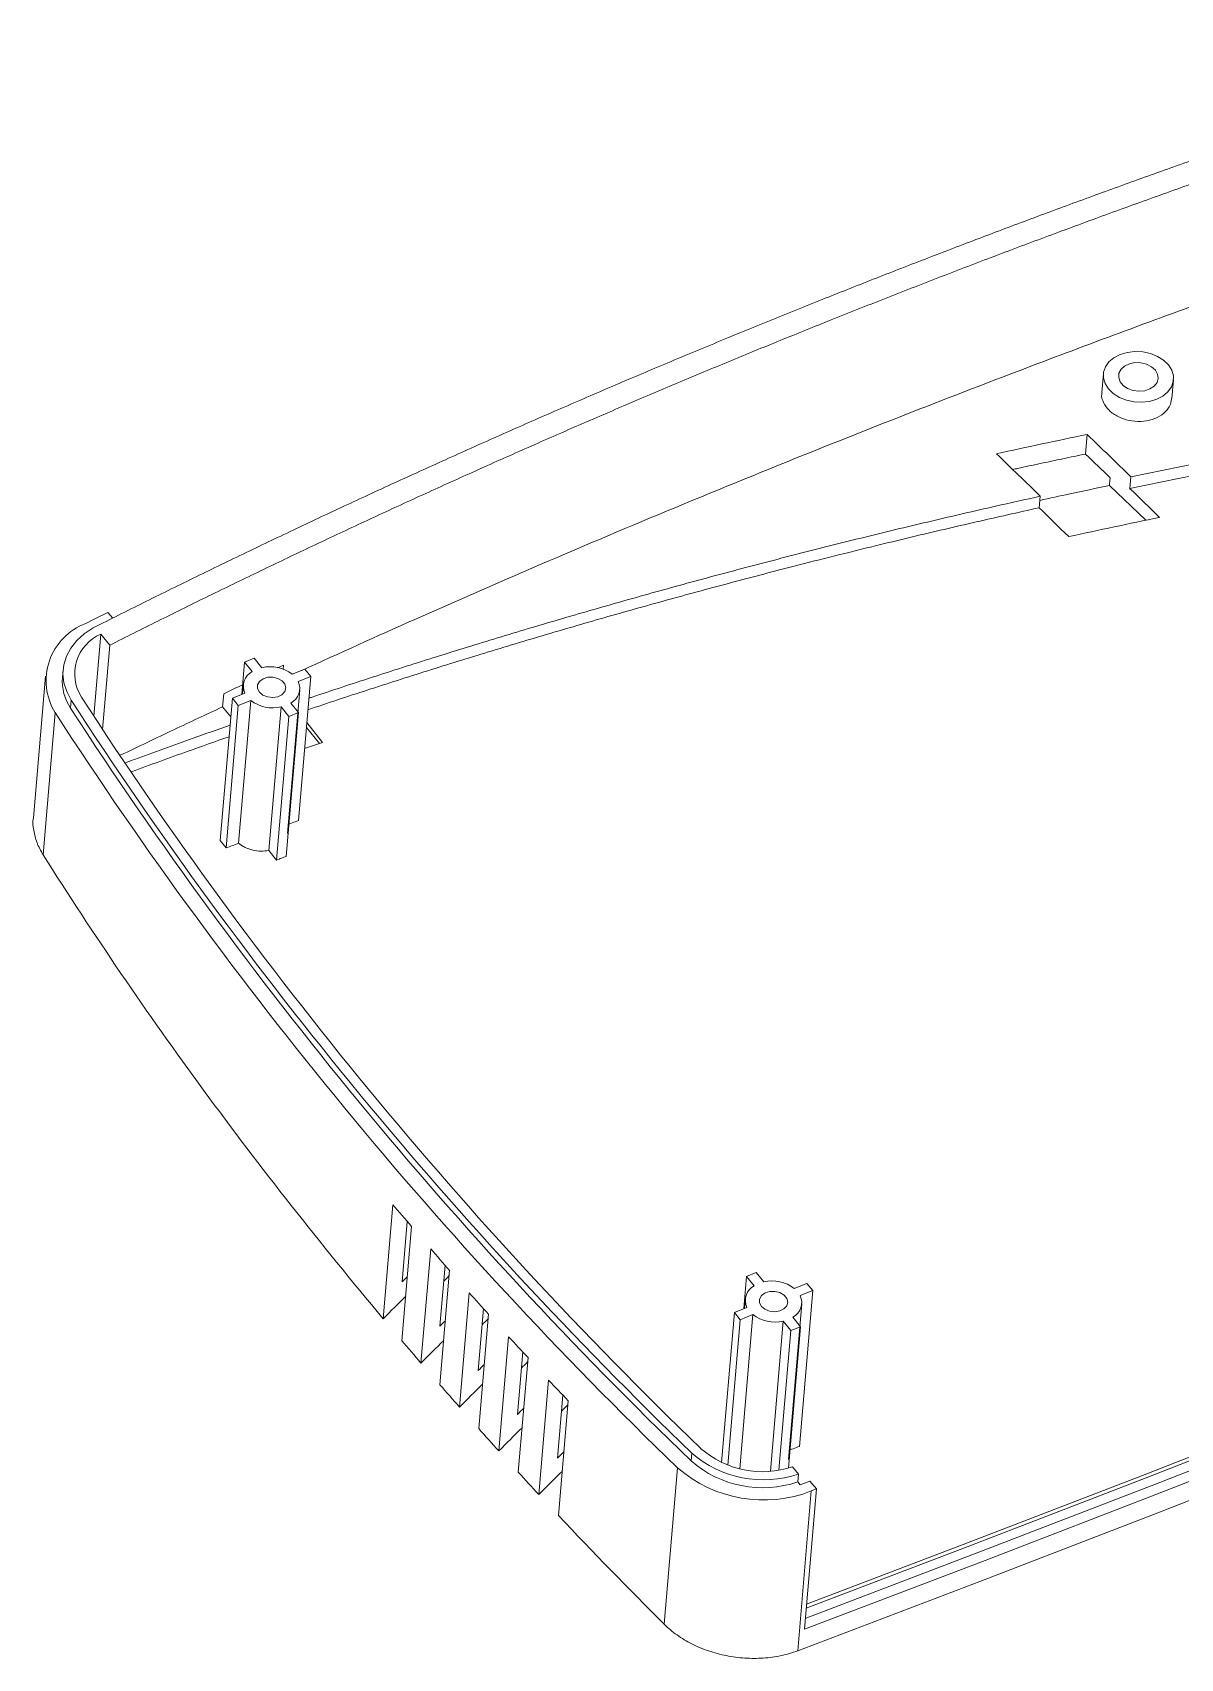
# Model space of a CAD drawing. Header units: inches. Extents: x 2104 to 4068, y 410 to 823.
# Drawn here: x 2521.4 to 2572, y 519.1 to 590.8 of the extents above; entities that cross this region are included whole.
import ezdxf

# ---------------------------------------------------------------- set-up
doc = ezdxf.new("R2010")
doc.units = ezdxf.units.IN

msp = doc.modelspace()

# ---------------------------------------------------------------- linework, layer by layer
at = {"color": 7, "linetype": 'Continuous', "lineweight": 15}
for p, q in [((2568.575, 575.724), (2568.505, 574.904)), ((2571.594, 574.639), (2571.664, 575.46)), ((2571.554, 574.445), (2571.572, 574.641)), ((2567.866, 573.054), (2567.793, 572.19)), ((2568.848, 570.801), (2570.452, 569.274)), ((2569.788, 571.187), (2569.734, 570.677)), ((2565.743, 569.822), (2565.796, 570.332)), ((2524.929, 564.953), (2524.717, 565.212)), ((2524.4, 564.251), (2524.092, 560.636)), ((2524.4, 564.251), (2524.798, 563.764)), ((2524.48, 560.041), (2524.798, 563.764)), ((2522.742, 562.684), (2522.712, 562.338)), ((2530.617, 561.593), (2530.738, 563.016)), ((2531.164, 563.187), (2530.738, 563.016)), ((2530.738, 563.016), (2531.076, 562.602)), ((2531.502, 562.772), (2531.164, 563.187)), ((2532.191, 562.76), (2532.458, 562.887)), ((2532.458, 562.887), (2532.442, 562.707)), ((2533.394, 562.706), (2532.84, 562.484)), ((2533.654, 562.388), (2533.394, 562.706)), ((2521.965, 562.402), (2521.432, 556.149)), ((2530.681, 562.013), (2530.646, 561.605)), ((2533.1, 562.166), (2533.654, 562.388)), ((2533.113, 556.036), (2533.654, 562.388)), ((2523.098, 561.34), (2523.069, 560.994)), ((2529.664, 555.149), (2530.199, 561.426)), ((2529.82, 561.618), (2529.771, 561.047)), ((2530.753, 561.648), (2530.199, 561.426)), ((2530.199, 561.426), (2530.459, 561.107)), ((2530.459, 561.107), (2531.013, 561.329)), ((2530.477, 555.034), (2531.013, 561.329)), ((2532.631, 555.459), (2533.172, 561.801)), ((2522.393, 560.789), (2521.859, 554.529)), ((2530.129, 560.6), (2529.771, 561.047)), ((2529.924, 554.824), (2530.459, 561.107)), ((2531.812, 554.716), (2532.351, 561.041)), ((2532.15, 554.294), (2532.689, 560.627)), ((2532.351, 561.041), (2532.689, 560.627)), ((2532.575, 554.455), (2533.115, 560.797)), ((2532.689, 560.627), (2533.115, 560.797)), ((2533.115, 560.797), (2532.777, 561.212)), ((2533.462, 560.132), (2534.035, 559.43)), ((2533.48, 560.349), (2534.177, 559.478)), ((2529.924, 554.824), (2529.664, 555.149)), ((2532.15, 554.294), (2531.812, 554.716)), ((2537.275, 539.098), (2536.847, 534.074)), ((2537.908, 538.364), (2537.681, 535.697)), ((2537.669, 533.101), (2538.099, 538.144)), ((2538.938, 537.148), (2538.51, 532.12)), ((2539.57, 536.435), (2539.34, 533.739)), ((2539.344, 531.158), (2539.774, 536.206)), ((2552.734, 534.516), (2552.855, 535.939)), ((2553.281, 536.11), (2552.855, 535.939)), ((2552.855, 535.939), (2553.194, 535.525)), ((2553.62, 535.695), (2553.281, 536.11)), ((2555.511, 535.629), (2554.957, 535.407)), ((2555.771, 535.311), (2555.511, 535.629)), ((2540.636, 535.208), (2540.207, 530.177)), ((2552.799, 534.936), (2552.764, 534.528)), ((2554.705, 527.869), (2555.289, 534.724)), ((2555.186, 528.446), (2555.771, 535.311)), ((2555.217, 535.089), (2555.771, 535.311)), ((2541.266, 534.516), (2541.034, 531.791)), ((2541.053, 529.226), (2541.483, 534.278)), ((2551.753, 527.735), (2552.317, 534.349)), ((2552.03, 527.619), (2552.577, 534.03)), ((2552.871, 534.571), (2552.317, 534.349)), ((2552.317, 534.349), (2552.577, 534.03)), ((2552.552, 527.46), (2553.131, 534.252)), ((2552.577, 534.03), (2553.131, 534.252)), ((2555.233, 533.72), (2554.894, 534.135)), ((2553.905, 527.353), (2554.468, 533.964)), ((2554.282, 527.398), (2554.807, 533.55)), ((2554.468, 533.964), (2554.807, 533.55)), ((2554.702, 527.49), (2555.233, 533.72)), ((2554.807, 533.55), (2555.233, 533.72)), ((2542.367, 533.28), (2541.938, 528.245)), ((2542.995, 532.606), (2542.761, 529.856)), ((2542.795, 527.306), (2543.226, 532.361)), ((2544.132, 531.363), (2543.702, 526.324)), ((2544.758, 530.708), (2544.521, 527.932)), ((2544.571, 525.396), (2545.002, 530.455)), ((2550.438, 528.152), (2550.409, 527.806)), ((2549.23, 520.601), (2549.818, 527.498)), ((2554.878, 527.544), (2555.139, 527.224)), ((2555.109, 526.879), (2555.139, 527.224)), ((2555.217, 526.747), (2555.109, 526.879)), ((2555.643, 526.917), (2555.217, 526.747)), ((2555.643, 526.917), (2555.93, 526.567)), ((2555.708, 526.478), (2555.107, 519.435)), ((2555.403, 520.383), (2555.93, 526.567)), ((2555.93, 526.567), (2555.708, 526.478))]:
    msp.add_line(p, q, dxfattribs=at)
at = {"color": 7, "linetype": 'Continuous', "lineweight": 15, "flags": 128}
for points in [[(2571.44, 576.121), (2571.227, 576.328), (2570.959, 576.497), (2570.649, 576.621), (2570.312, 576.694), (2569.965, 576.711), (2569.627, 576.673), (2569.313, 576.58), (2569.039, 576.437), (2568.82, 576.252), (2568.665, 576.034), (2568.584, 575.794), (2568.58, 575.544), (2568.653, 575.296), (2568.799, 575.063), (2569.012, 574.856), (2569.28, 574.687), (2569.59, 574.563), (2569.927, 574.49), (2570.273, 574.473), (2570.612, 574.511), (2570.926, 574.604), (2571.2, 574.747), (2571.419, 574.932), (2571.573, 575.15), (2571.655, 575.39), (2571.659, 575.64), (2571.586, 575.888), (2571.44, 576.121)], [(2570.865, 575.891), (2570.697, 576.042), (2570.479, 576.153), (2570.228, 576.214), (2569.968, 576.22), (2569.721, 576.17), (2569.51, 576.069), (2569.352, 575.925), (2569.263, 575.752), (2569.25, 575.565), (2569.314, 575.38), (2569.45, 575.214), (2569.645, 575.081), (2569.883, 574.994), (2570.141, 574.96), (2570.397, 574.982), (2570.629, 575.058), (2570.816, 575.182), (2570.94, 575.342), (2570.992, 575.525), (2570.966, 575.713), (2570.865, 575.891)], [(2568.841, 570.8), (2568.85, 570.882), (2568.863, 571.009), (2568.877, 571.137)], [(2524.717, 565.212), (2524.595, 565.151), (2524.473, 565.09), (2524.352, 565.029), (2524.23, 564.968), (2524.109, 564.907), (2523.987, 564.846), (2523.865, 564.785), (2523.744, 564.723)], [(2524.504, 564.745), (2524.062, 564.531), (2523.672, 564.271), (2523.341, 563.971), (2523.077, 563.636), (2522.886, 563.274), (2522.771, 562.893), (2522.735, 562.501), (2522.778, 562.105), (2522.9, 561.716), (2523.098, 561.34)], [(2531.394, 561.693), (2531.313, 561.852), (2531.314, 562.017), (2531.398, 562.168), (2531.554, 562.284), (2531.759, 562.348), (2531.988, 562.353), (2532.208, 562.298), (2532.39, 562.19), (2532.51, 562.043), (2532.55, 561.879), (2532.507, 561.718), (2532.385, 561.582), (2532.201, 561.491), (2531.98, 561.455), (2531.752, 561.481), (2531.548, 561.564), (2531.394, 561.693)], [(2533.113, 556.036), (2533.043, 556.01), (2532.974, 555.983), (2532.905, 555.957), (2532.836, 555.931), (2532.767, 555.904), (2532.698, 555.878), (2532.666, 555.866)], [(2530.477, 555.034), (2530.408, 555.008), (2530.338, 554.982), (2530.269, 554.955), (2530.2, 554.929), (2530.131, 554.903), (2530.062, 554.877), (2529.993, 554.851), (2529.924, 554.824)], [(2532.575, 554.455), (2532.522, 554.435), (2532.468, 554.415), (2532.415, 554.395), (2532.362, 554.374), (2532.309, 554.354), (2532.256, 554.334), (2532.203, 554.314), (2532.15, 554.294)], [(2619.067, 546.988), (2610.961, 543.574), (2602.858, 540.208), (2594.758, 536.891), (2586.662, 533.623), (2578.57, 530.403), (2570.483, 527.233), (2562.4, 524.112), (2555.496, 521.483)], [(2619.008, 546.347), (2611.009, 542.98), (2603.013, 539.66), (2595.019, 536.388), (2587.03, 533.163), (2579.044, 529.985), (2571.064, 526.856), (2563.088, 523.774), (2555.443, 520.864)], [(2619.056, 546.821), (2610.949, 543.406), (2602.844, 540.04), (2594.742, 536.722), (2586.645, 533.453), (2578.551, 530.233), (2570.462, 527.062), (2562.379, 523.94), (2555.482, 521.314)], [(2555.403, 520.383), (2563.373, 523.417), (2571.349, 526.499), (2579.33, 529.628), (2587.316, 532.806), (2595.305, 536.031), (2603.298, 539.303), (2611.295, 542.623), (2619.294, 545.99)], [(2555.107, 519.435), (2563.133, 522.489), (2571.165, 525.591), (2579.201, 528.742), (2587.242, 531.942), (2595.287, 535.189), (2603.336, 538.485), (2611.388, 541.829), (2619.442, 545.22)], [(2553.512, 534.616), (2553.43, 534.775), (2553.431, 534.94), (2553.516, 535.091), (2553.671, 535.207), (2553.877, 535.271), (2554.105, 535.276), (2554.325, 535.221), (2554.508, 535.113), (2554.627, 534.966), (2554.668, 534.802), (2554.624, 534.641), (2554.503, 534.505), (2554.319, 534.414), (2554.098, 534.378), (2553.87, 534.404), (2553.665, 534.487), (2553.512, 534.616)], [(2555.186, 528.446), (2555.117, 528.42), (2555.048, 528.394), (2554.979, 528.367), (2554.91, 528.341), (2554.841, 528.315), (2554.772, 528.288), (2554.74, 528.276)]]:
    msp.add_lwpolyline(points, dxfattribs=at)
at = {"color": 7, "linetype": 'Continuous', "lineweight": 15}
for centre, radius, start, end in [((2524.69, 562.199), 2.696, 110.54911, 211.53992), ((2525.165, 562.499), 1.912, 113.59375, 212.31241), ((2531.861, 561.192), 1.621, 52.87045, 102.81075), ((2524.837, 562.183), 2.13, 175.81421, 213.90747), ((2531.412, 561.956), 0.727, 117.48229, 205.09069), ((2532.441, 561.857), 0.727, 297.48229, 25.09069), ((2681.008, 663.569), 188.112, 212.91859, 226.04414), ((2681.133, 663.495), 187.724, 212.91859, 226.04414), ((2531.992, 562.621), 1.621, 232.87045, 282.81075), ((2680.791, 663.335), 188.694, 212.91859, 226.04414), ((2680.978, 663.223), 188.112, 212.91859, 226.04414), ((2683.67, 664.806), 192.961, 220.65225, 221.02666), ((2685.501, 666.377), 195.4, 221.40372, 221.77308), ((2553.529, 534.879), 0.727, 117.48229, 205.09069), ((2553.979, 534.115), 1.621, 52.87045, 102.81075), ((2687.334, 667.992), 197.869, 222.14979, 222.51424), ((2554.559, 534.78), 0.727, 297.48229, 25.09069), ((2554.109, 535.544), 1.621, 232.87045, 282.81075), ((2689.167, 669.649), 200.367, 222.89047, 223.25014), ((2690.998, 671.348), 202.893, 223.62581, 223.98082), ((2553.562, 531.468), 4.139, 228.73502, 288.53515), ((2553.563, 531.415), 4.793, 228.85251, 288.82904), ((2553.592, 531.761), 4.793, 228.85251, 288.82904), ((2553.603, 531.838), 5.759, 228.9056, 291.43865)]:
    msp.add_arc(centre, radius, start, end, dxfattribs=at)
for centre, major_axis, ratio, start_param, end_param in [((3526.757, 611.311), (6590.789, -6335.177), 0.075906, 4.639604, 4.639898), ((3544.261, 589.997), (6593.758, -6338.031), 0.075906, 4.636383, 4.636677), ((3527.681, 610.432), (6597.267, -6341.404), 0.075906, 4.639596, 4.639761), ((3527.311, 610.783), (6594.676, -6338.913), 0.075906, 4.639891, 4.640093), ((3544.815, 589.469), (6597.645, -6341.767), 0.075906, 4.636672, 4.636872), ((2632.666, 1436.47), (677.24, 1168.538), 0.346029, 4.053424, 4.053717), ((2633.466, 1435.49), (677.254, 1168.562), 0.346029, 4.054741, 4.055053), ((2632.66, 1436.464), (677.905, 1169.684), 0.346029, 4.052486, 4.05375), ((2635.076, 1433.518), (677.283, 1168.612), 0.346029, 4.054854, 4.055186), ((2634.277, 1434.497), (677.269, 1168.587), 0.346029, 4.053492, 4.053804), ((2634.27, 1434.491), (677.933, 1169.734), 0.346029, 4.052559, 4.053836), ((2635.897, 1432.512), (677.298, 1168.637), 0.346029, 4.053589, 4.053921), ((2636.697, 1431.533), (677.312, 1168.662), 0.346029, 4.054998, 4.055349), ((2635.891, 1432.506), (677.962, 1169.784), 0.346029, 4.052661, 4.053953), ((2637.528, 1430.515), (677.327, 1168.687), 0.346029, 4.053717, 4.054069), ((2638.328, 1429.536), (677.341, 1168.712), 0.346029, 4.055171, 4.055541), ((2637.522, 1430.509), (677.991, 1169.834), 0.346029, 4.052794, 4.054101), ((2639.169, 1428.506), (677.356, 1168.738), 0.346029, 4.053876, 4.054246), ((2639.163, 1428.5), (678.02, 1169.884), 0.346029, 4.052957, 4.054278)]:
    msp.add_ellipse(centre, major_axis=major_axis, ratio=ratio, start_param=start_param, end_param=end_param, dxfattribs=at)
for points, knots in [([(2589.508, 590.773), (2589.113, 590.65), (2588.324, 590.406), (2587.142, 590.035), (2585.963, 589.662), (2584.786, 589.286), (2583.61, 588.907), (2582.437, 588.525), (2581.266, 588.14), (2580.097, 587.752), (2578.93, 587.362), (2577.766, 586.968), (2576.603, 586.572), (2575.443, 586.173), (2574.284, 585.77), (2573.128, 585.365), (2571.974, 584.958), (2570.822, 584.547), (2569.672, 584.133), (2568.525, 583.716), (2567.379, 583.297), (2566.235, 582.875), (2565.094, 582.449), (2563.955, 582.021), (2562.818, 581.59), (2561.683, 581.156), (2560.55, 580.719), (2559.419, 580.28), (2558.29, 579.837), (2557.164, 579.392), (2555.638, 578.783), (2553.716, 578.007), (2551.405, 577.058), (2549.104, 576.097), (2546.815, 575.124), (2544.535, 574.139), (2542.267, 573.142), (2540.009, 572.134), (2537.761, 571.114), (2535.525, 570.082), (2533.299, 569.039), (2531.083, 567.984), (2528.879, 566.916), (2526.684, 565.838), (2525.231, 565.11), (2524.504, 564.745)], [0, 0, 0, 0, 0.017254, 0.034506, 0.051755, 0.069001, 0.086246, 0.103489, 0.12073, 0.13797, 0.155208, 0.172445, 0.189681, 0.206917, 0.224152, 0.241387, 0.258621, 0.275856, 0.293091, 0.310326, 0.327562, 0.344799, 0.362037, 0.379276, 0.396517, 0.413759, 0.431003, 0.448249, 0.465497, 0.482747, 0.5, 0.535738, 0.571465, 0.607184, 0.642895, 0.678601, 0.714303, 0.750004, 0.785704, 0.821406, 0.857112, 0.892822, 0.928539, 0.964264, 1, 1, 1, 1]), ([(2524.798, 563.764), (2525.15, 563.941), (2525.853, 564.296), (2526.912, 564.824), (2527.973, 565.35), (2529.036, 565.873), (2530.102, 566.393), (2531.171, 566.911), (2532.242, 567.425), (2533.316, 567.937), (2534.392, 568.447), (2535.47, 568.953), (2536.551, 569.457), (2537.635, 569.957), (2538.721, 570.455), (2539.81, 570.951), (2540.901, 571.443), (2541.995, 571.933), (2543.091, 572.42), (2544.19, 572.904), (2545.291, 573.386), (2546.395, 573.864), (2547.501, 574.34), (2548.61, 574.813), (2549.721, 575.284), (2550.835, 575.751), (2551.951, 576.216), (2553.07, 576.678), (2554.192, 577.138), (2555.316, 577.594), (2556.844, 578.21), (2558.781, 578.98), (2561.131, 579.898), (2563.489, 580.804), (2565.857, 581.697), (2568.235, 582.577), (2570.621, 583.445), (2573.017, 584.301), (2575.421, 585.144), (2577.835, 585.974), (2580.259, 586.792), (2582.691, 587.598), (2585.133, 588.39), (2587.583, 589.171), (2589.224, 589.681), (2590.044, 589.936)], [0, 0, 0, 0, 0.017254, 0.034504, 0.051753, 0.068999, 0.086243, 0.103485, 0.120726, 0.137965, 0.155203, 0.17244, 0.189676, 0.206911, 0.224146, 0.241381, 0.258615, 0.27585, 0.293085, 0.31032, 0.327556, 0.344793, 0.362032, 0.379271, 0.396512, 0.413755, 0.430999, 0.448246, 0.465495, 0.482746, 0.5, 0.535737, 0.571462, 0.60718, 0.64289, 0.678595, 0.714297, 0.749997, 0.785697, 0.8214, 0.857105, 0.892817, 0.928535, 0.964262, 1, 1, 1, 1]), ([(2588.932, 584.42), (2586.307, 583.541), (2580.835, 581.708), (2572.642, 578.785), (2564.331, 575.686), (2556.825, 572.747), (2550.099, 570.006), (2544.126, 567.484), (2538.505, 565.037), (2534.914, 563.404), (2533.26, 562.652)], [0, 0, 0, 0, 0.135319, 0.282019, 0.429098, 0.576177, 0.686089, 0.796001, 0.906072, 1, 1, 1, 1]), ([(2568.518, 574.902), (2568.512, 574.88), (2568.472, 574.734), (2568.57, 574.448), (2568.812, 574.098), (2569.21, 573.821), (2569.698, 573.652), (2570.227, 573.609), (2570.736, 573.697), (2571.165, 573.907), (2571.439, 574.174), (2571.522, 574.37), (2571.554, 574.445)], [0, 0, 0, 0, 0.019892, 0.13355, 0.24721, 0.360857, 0.474482, 0.588086, 0.701677, 0.815271, 0.928885, 1, 1, 1, 1]), ([(2567.793, 572.19), (2567.459, 572.121), (2566.791, 571.982), (2565.792, 571.771), (2565.057, 571.613), (2564.655, 571.525), (2564.585, 571.51)], [0, 0, 0, 0, 0.311438, 0.622875, 0.934277, 1, 1, 1, 1]), ([(2565.777, 570.148), (2566.215, 570.244), (2567.236, 570.467), (2568.262, 570.68), (2568.848, 570.801)], [0, 0, 0, 0, 0.428843, 1, 1, 1, 1]), ([(2533.572, 561.428), (2533.619, 561.444), (2534.545, 561.755), (2536.36, 562.353), (2539.028, 563.206), (2541.715, 564.038), (2544.42, 564.848), (2547.142, 565.635), (2549.882, 566.401), (2552.637, 567.144), (2555.409, 567.865), (2558.197, 568.564), (2560.999, 569.239), (2563.533, 569.828), (2565.137, 570.185), (2565.796, 570.332)], [0, 0, 0, 0, 0.004545, 0.089633, 0.174721, 0.259808, 0.344896, 0.429983, 0.515071, 0.600158, 0.685246, 0.770333, 0.855421, 0.940508, 1, 1, 1, 1]), ([(2533.529, 560.92), (2534.397, 561.209), (2536.147, 561.792), (2538.803, 562.64), (2541.488, 563.474), (2544.192, 564.285), (2546.913, 565.074), (2549.652, 565.841), (2552.406, 566.586), (2555.439, 567.377), (2558.027, 568.024), (2560.626, 568.652), (2562.951, 569.198), (2564.819, 569.616), (2565.743, 569.822)], [0, 0, 0, 0, 0.083867, 0.16898, 0.254092, 0.339204, 0.424317, 0.509429, 0.594541, 0.679654, 0.788916, 0.831471, 0.916583, 1, 1, 1, 1]), ([(2529.82, 561.618), (2529.859, 561.637), (2530.136, 561.772), (2530.414, 561.906), (2530.653, 562.021)], [0, 0, 0, 0, 0.140958, 1, 1, 1, 1]), ([(2529.771, 561.047), (2529.054, 560.712), (2527.544, 560.006), (2526.049, 559.29), (2525.264, 558.914)], [0, 0, 0, 0, 0.474575, 1, 1, 1, 1]), ([(2525.489, 558.58), (2525.62, 558.629), (2526.61, 558.993), (2528.143, 559.55), (2529.555, 560.046), (2530.098, 560.236)], [0, 0, 0, 0, 0.085857, 0.648989, 1, 1, 1, 1]), ([(2525.755, 558.186), (2526.586, 558.49), (2528.012, 559.011), (2529.453, 559.517), (2530.054, 559.728)], [0, 0, 0, 0, 0.582413, 1, 1, 1, 1]), ([(2534.177, 559.478), (2533.94, 559.398), (2533.675, 559.309), (2533.411, 559.219), (2533.383, 559.209)], [0, 0, 0, 0, 0.894742, 1, 1, 1, 1]), ([(2521.859, 554.529), (2521.761, 554.703), (2521.566, 555.053), (2521.439, 555.601), (2521.396, 555.971), (2521.432, 556.149), (2521.432, 556.149)], [0, 0, 0, 0, 0.333319, 0.666637, 0.999956, 1, 1, 1, 1]), ([(2530.477, 555.034), (2530.518, 554.999), (2530.562, 554.967), (2530.657, 554.906), (2530.708, 554.877), (2530.865, 554.801), (2530.977, 554.761), (2531.215, 554.704), (2531.335, 554.689), (2531.579, 554.683), (2531.698, 554.693), (2531.812, 554.716)], [0, 0, 0, 0, 0.125, 0.125, 0.25, 0.25, 0.5, 0.5, 0.75, 0.75, 1, 1, 1, 1]), ([(2521.859, 554.529), (2524.078, 551.013), (2526.437, 547.552), (2531.434, 540.734), (2534.071, 537.378), (2536.847, 534.074)], [0, 0, 0, 0, 0.5, 0.5, 1, 1, 1, 1]), ([(2555.107, 519.435), (2554.873, 519.347), (2554.629, 519.276), (2554.249, 519.195), (2554.12, 519.173), (2553.858, 519.136), (2553.724, 519.122), (2553.32, 519.095), (2553.05, 519.094), (2552.643, 519.121), (2552.507, 519.134), (2552.235, 519.169), (2552.098, 519.192), (2551.696, 519.272), (2551.435, 519.342), (2550.927, 519.515), (2550.678, 519.619), (2550.212, 519.854), (2549.994, 519.985), (2549.587, 520.274), (2549.398, 520.433), (2549.23, 520.601)], [0, 0, 0, 0, 0.125, 0.125, 0.1875, 0.1875, 0.25, 0.25, 0.375, 0.375, 0.4375, 0.4375, 0.5, 0.5, 0.625, 0.625, 0.75, 0.75, 0.875, 0.875, 1, 1, 1, 1])]:
    msp.add_open_spline(points, degree=3, knots=knots, dxfattribs=at)
for points in [[(2569.788, 571.187), (2577.421, 572.773), (2585.193, 574.108), (2593.061, 575.181)], [(2569.734, 570.677), (2577.366, 572.264), (2585.137, 573.601), (2593.004, 574.676)], [(2567.866, 573.054), (2566.531, 572.778), (2565.199, 572.494), (2563.873, 572.202)], [(2571.051, 569.398), (2569.713, 569.123), (2568.38, 568.84), (2567.051, 568.55)], [(2537.669, 533.101), (2537.948, 532.774), (2538.228, 532.447), (2538.51, 532.12)], [(2539.344, 531.158), (2539.63, 530.831), (2539.918, 530.504), (2540.207, 530.177)], [(2541.053, 529.226), (2541.346, 528.899), (2541.641, 528.571), (2541.938, 528.245)], [(2542.795, 527.306), (2543.096, 526.978), (2543.398, 526.651), (2543.702, 526.324)], [(2544.571, 525.396), (2546.088, 523.784), (2547.641, 522.186), (2549.23, 520.601)]]:
    msp.add_open_spline(points, degree=3, dxfattribs=at)

doc.saveas('drawing.dxf')
